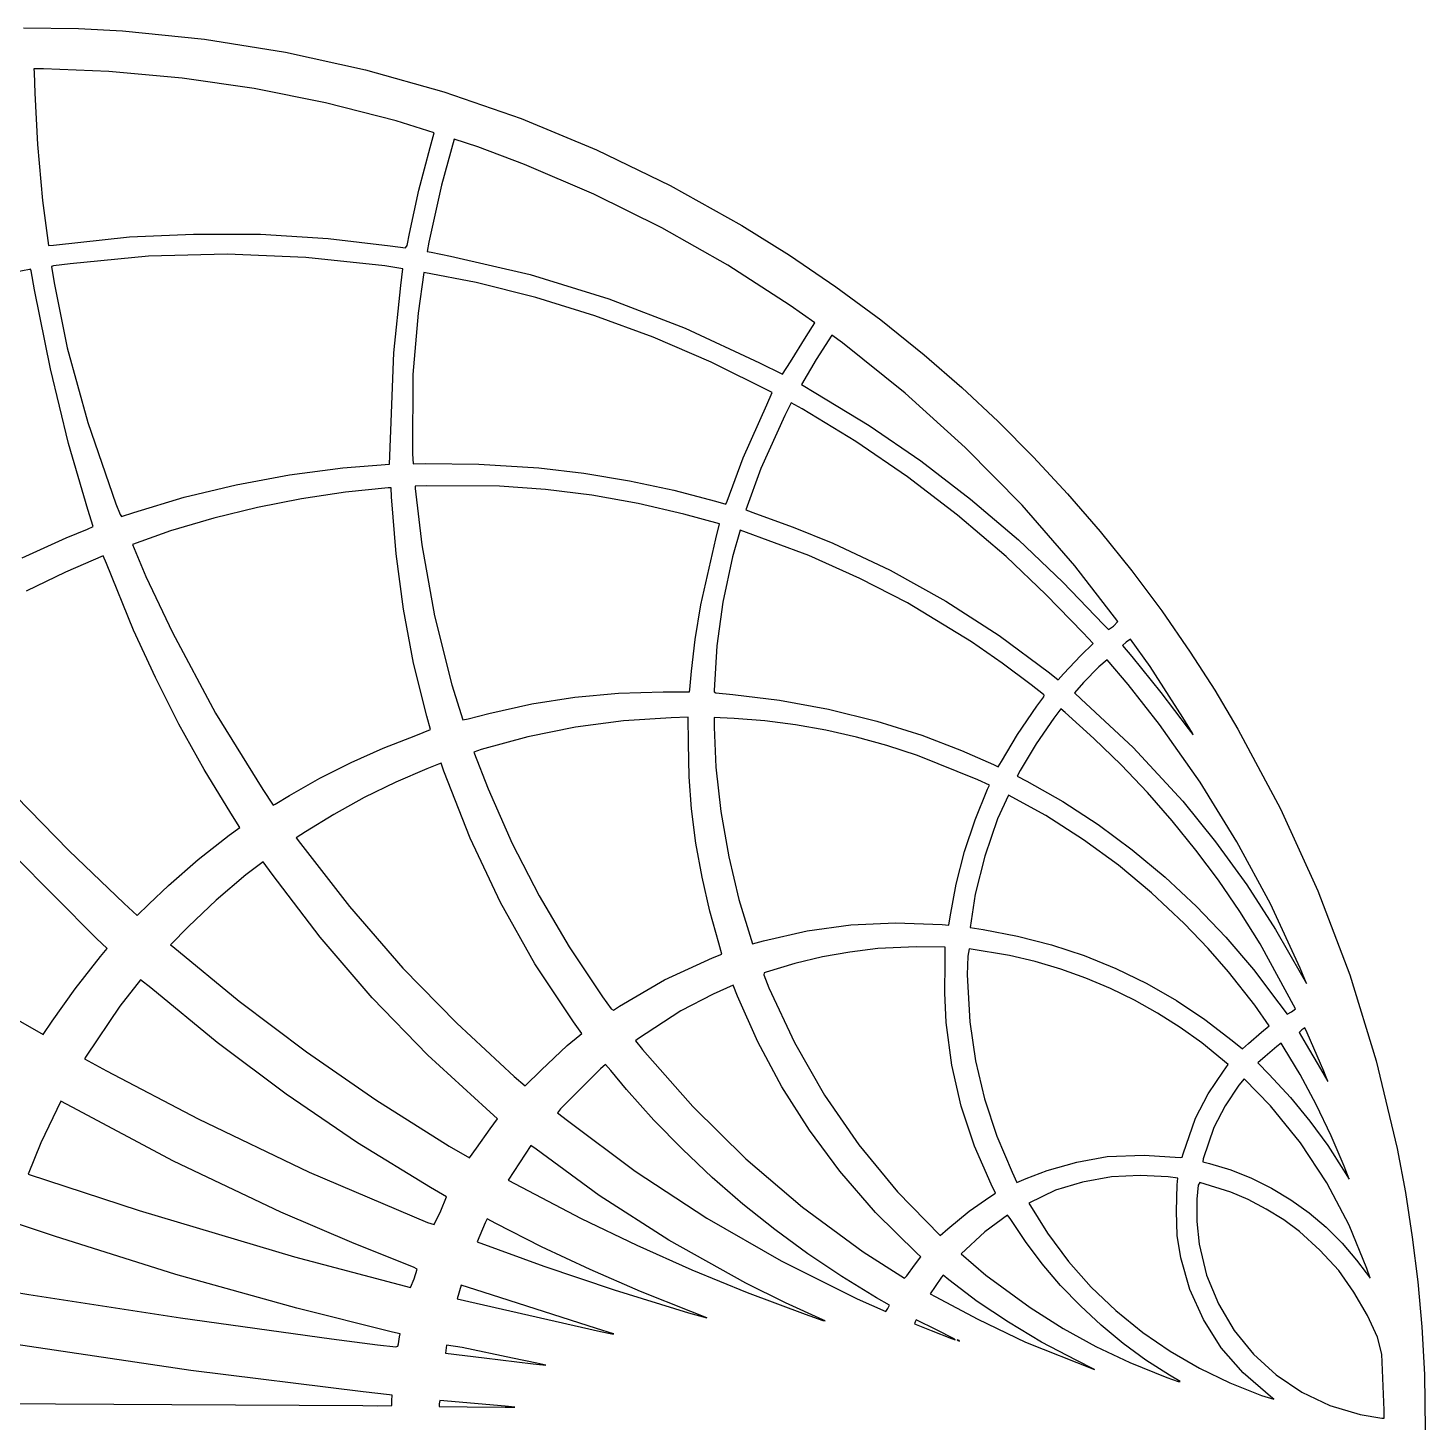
# Model space of a CAD drawing. Extents: x -146 to 143, y -112 to 176.
# Drawn here: x -1.3 to 142.5, y 32.5 to 176.2 of the extents above; entities that cross this region are included whole.
import ezdxf

# ---------------------------------------------------------------- set-up
doc = ezdxf.new("R2010")
doc.units = 0

msp = doc.modelspace()

# ---------------------------------------------------------------- linework, layer by layer
at = {"layer": 'Layer 1'}
for p, q in [((-1.79194, 176.235349), (3.8518, 176.179309)), ((3.8518, 176.179309), (8.40066, 175.931986)), ((8.40066, 175.931986), (16.834237, 175.081745)), ((16.834237, 175.081745), (25.172029, 173.747598)), ((25.172029, 173.747598), (33.395868, 171.935253)), ((0.245984, 172.01656), (-0.739891, 172.016842)), ((-0.739891, 172.016842), (-0.708268, 171.662154)), ((-0.708268, 171.662154), (-0.636584, 169.521204)), ((6.981544, 171.752601), (0.245984, 172.01656)), ((14.514568, 171.076488), (6.981544, 171.752601)), ((33.395868, 171.935253), (41.487585, 169.650416)), ((21.942784, 170.007387), (14.514568, 171.076488)), ((29.28283, 168.542446), (21.942784, 170.007387)), ((-0.636584, 169.521204), (-0.375247, 164.244042)), ((36.551344, 166.678811), (29.28283, 168.542446)), ((41.487585, 169.650416), (49.429012, 166.898794)), ((49.429012, 166.898794), (57.201979, 163.686094)), ((40.471584, 165.452101), (36.551344, 166.678811)), ((40.05639, 163.944161), (40.471584, 165.452101)), ((-0.375247, 164.244042), (0.152661, 158.464004)), ((42.528252, 164.778641), (41.222602, 160.069351)), ((44.97116, 164.002025), (42.528252, 164.778641)), ((49.768272, 162.196581), (44.97116, 164.002025)), ((38.90143, 159.52495), (40.05639, 163.944161)), ((57.201979, 163.686094), (64.788318, 160.018022)), ((56.913356, 159.129586), (49.768272, 162.196581)), ((41.222602, 160.069351), (39.924322, 154.170321)), ((64.788318, 160.018022), (72.16986, 155.900286)), ((0.152661, 158.464004), (0.764233, 153.831474)), ((37.93759, 155.066461), (38.90143, 159.52495)), ((63.930371, 155.648336), (56.913356, 159.129586)), ((70.710061, 151.810784), (63.930371, 155.648336)), ((72.16986, 155.900286), (77.063212, 152.846548)), ((1.269196, 153.882503), (9.109676, 154.73078)), ((9.109676, 154.73078), (15.714106, 155.022528)), ((15.714106, 155.022528), (22.587876, 154.998648)), ((22.587876, 154.998648), (29.554518, 154.563746)), ((29.554518, 154.563746), (35.954076, 153.803078)), ((37.682209, 153.858563), (37.937692, 155.06646)), ((37.937692, 155.06646), (37.93759, 155.066461)), ((39.924322, 154.170321), (39.746641, 153.236931)), ((0.764233, 153.831474), (1.269196, 153.882503)), ((11.070288, 152.727785), (2.986699, 151.965089)), ((19.170537, 152.944844), (11.070288, 152.727785)), ((27.278866, 152.616326), (19.170537, 152.944844)), ((35.386699, 151.742292), (27.278866, 152.616326)), ((35.954076, 153.803078), (37.515866, 153.59983)), ((37.515866, 153.59983), (37.682209, 153.858563)), ((39.746641, 153.236931), (40.165173, 153.146312)), ((40.165173, 153.146312), (42.151803, 152.749832)), ((42.151803, 152.749832), (50.37428, 150.844107)), ((77.063212, 152.846548), (81.83062, 149.602598)), ((-1.178418, 151.378309), (-2.640838, 151.109984)), ((-1.092018, 151.397044), (-1.178418, 151.378309)), ((-1.018755, 151.220019), (-1.092018, 151.397044)), ((-0.669213, 149.279459), (-1.018755, 151.220019)), ((1.299009, 151.736049), (1.067409, 151.693795)), ((1.067409, 151.693795), (1.357672, 150.001255)), ((2.986699, 151.965089), (1.299009, 151.736049)), ((37.246199, 151.447082), (35.386699, 151.742292)), ((37.04664, 149.709862), (37.246199, 151.447082)), ((39.419204, 151.053261), (38.829964, 146.889941)), ((44.802584, 150.026051), (39.419204, 151.053261)), ((77.143172, 147.674881), (70.710061, 151.810784)), ((1.357672, 150.001255), (2.693002, 143.302245)), ((36.313412, 142.789522), (37.04664, 149.709862)), ((50.958599, 148.478255), (44.802584, 150.026051)), ((50.37428, 150.844107), (58.453741, 148.368014)), ((0.972637, 141.140359), (-0.669213, 149.279459)), ((57.036374, 146.60082), (50.958599, 148.478255)), ((58.453741, 148.368014), (66.334733, 145.340679)), ((81.83062, 149.602598), (86.454598, 146.180843)), ((38.829964, 146.889941), (38.297386, 140.580221)), ((79.672092, 145.867831), (77.143172, 147.674881)), ((63.045629, 144.390458), (57.036374, 146.60082)), ((66.334733, 145.340679), (73.961803, 141.781232)), ((78.79669, 144.478371), (79.672092, 145.867831)), ((86.454598, 146.180843), (90.91766, 142.593686)), ((68.996084, 141.843881), (63.045629, 144.390458)), ((77.17259, 141.862821), (78.79669, 144.478371)), ((81.439183, 144.612499), (79.802754, 142.096309)), ((82.533023, 143.813816), (81.439183, 144.612499)), ((2.693002, 143.302245), (4.829773, 135.626603)), ((36.0181, 134.811862), (36.313412, 142.789522)), ((88.990729, 138.639461), (82.533023, 143.813816)), ((90.91766, 142.593686), (94.796684, 139.223751)), ((2.809655, 133.453666), (0.972637, 141.140359)), ((75.292414, 138.719231), (68.996084, 141.843881)), ((73.961803, 141.781232), (76.351283, 140.592452)), ((76.351283, 140.592452), (77.172665, 141.862782)), ((77.172665, 141.862782), (77.17259, 141.862821)), ((79.802754, 142.096309), (78.317533, 139.522309)), ((38.297386, 140.580221), (38.258335, 132.412911)), ((74.74043, 137.435021), (75.292414, 138.719231)), ((78.317533, 139.522309), (79.786223, 138.656486)), ((79.786223, 138.656486), (85.272962, 135.305443)), ((95.168723, 133.053152), (88.990729, 138.639461)), ((94.796684, 139.223751), (98.555907, 135.712811)), ((72.28534, 131.995441), (74.74043, 137.435021)), ((77.24765, 137.661012), (76.5835, 136.339052)), ((78.36772, 137.020583), (77.24765, 137.661012)), ((83.912823, 133.655899), (78.36772, 137.020583)), ((4.829773, 135.626603), (7.715652, 127.251445)), ((76.5835, 136.339052), (74.12735, 130.872832)), ((85.272962, 135.305443), (90.588438, 131.663656)), ((98.555907, 135.712811), (102.190606, 132.06614)), ((35.88602, 131.320332), (36.0181, 134.811862)), ((4.822307, 126.684059), (2.809655, 133.453666)), ((38.258335, 132.412911), (38.322498, 131.376711)), ((89.219604, 130.03231), (83.912823, 133.655899)), ((101.009067, 127.110476), (95.168723, 133.053152)), ((25.56661, 130.233763), (31.0631, 130.942541)), ((31.0631, 130.942541), (35.88602, 131.320332)), ((38.322498, 131.376711), (39.565078, 131.41294)), ((39.565078, 131.41294), (45.074288, 131.339284)), ((45.074288, 131.339284), (51.261678, 130.944042)), ((51.261678, 130.944042), (55.892112, 130.398236)), ((70.6341, 127.531421), (72.28534, 131.995441)), ((90.588438, 131.663656), (95.714232, 127.744458)), ((102.190606, 132.06614), (105.69606, 128.289011)), ((20.092869, 129.221003), (25.56661, 130.233763)), ((55.892112, 130.398236), (60.585222, 129.623826)), ((60.585222, 129.623826), (65.162185, 128.654452)), ((74.12735, 130.872832), (72.5807, 126.630812)), ((94.355442, 126.101082), (89.219604, 130.03231)), ((14.728543, 127.922746), (20.092869, 129.221003)), ((31.362058, 128.439736), (26.819246, 127.773928)), ((35.742048, 128.883893), (31.362058, 128.439736)), ((36.052456, 128.911523), (35.742048, 128.883893)), ((36.100707, 127.969421), (36.052456, 128.911523)), ((38.530714, 129.057481), (38.5305, 128.843)), ((38.5305, 128.843), (39.203295, 123.0288)), ((39.662654, 129.106474), (38.530714, 129.057481)), ((47.192574, 129.079042), (39.662654, 129.106474)), ((51.957436, 128.728782), (47.192574, 129.079042)), ((56.727223, 128.130437), (51.957436, 128.728782)), ((61.480635, 127.287232), (56.727223, 128.130437)), ((65.162185, 128.654452), (69.444178, 127.523752)), ((105.69606, 128.289011), (109.067545, 124.386698)), ((5.376472, 124.927509), (4.822307, 126.684059)), ((7.715652, 127.251445), (8.132976, 126.150045)), ((9.5603, 126.357471), (14.728543, 127.922746)), ((22.296525, 126.887672), (17.798295, 125.781935)), ((26.819246, 127.773928), (22.296525, 126.887672)), ((36.554283, 122.111524), (36.100707, 127.969421)), ((66.196374, 126.202392), (61.480635, 127.287232)), ((69.444178, 127.523752), (70.496418, 127.220459)), ((70.496418, 127.220459), (70.634156, 127.531417)), ((70.634156, 127.531417), (70.6341, 127.531421)), ((72.5807, 126.630812), (73.570094, 126.251297)), ((95.714232, 127.744458), (100.631923, 123.561186)), ((106.453823, 120.867016), (101.009067, 127.110476)), ((8.132976, 126.150045), (8.270384, 125.9447)), ((8.270384, 125.9447), (9.560314, 126.357515)), ((9.560314, 126.357515), (9.5603, 126.357471)), ((17.798295, 125.781935), (13.328958, 124.457686)), ((69.860674, 125.180032), (66.196374, 126.202392)), ((69.474735, 123.665492), (69.860674, 125.180032)), ((73.570094, 126.251297), (77.436858, 124.863608)), ((99.38772, 121.813483), (94.355442, 126.101082)), ((-1.960162, 121.707871), (2.5763, 123.7391)), ((2.5763, 123.7391), (4.79777, 124.644344)), ((4.79777, 124.644344), (5.376472, 124.927509)), ((13.328958, 124.457686), (9.428858, 123.055476)), ((71.977479, 124.525827), (71.196334, 121.800327)), ((79.049919, 121.943877), (71.977479, 124.525827)), ((77.436858, 124.863608), (81.541244, 123.195977)), ((109.067545, 124.386698), (112.300338, 120.364474)), ((9.428858, 123.055476), (10.799936, 119.758278)), ((39.203295, 123.0288), (40.511902, 115.726774)), ((67.952003, 116.842594), (69.474735, 123.665492)), ((81.541244, 123.195977), (87.434518, 120.408782)), ((100.631923, 123.561186), (105.218009, 119.203724)), ((6.395417, 121.911866), (2.501677, 120.231746)), ((6.751525, 121.10915), (6.395417, 121.911866)), ((9.519065, 114.2585), (6.751525, 121.10915)), ((37.308278, 116.409888), (36.554283, 122.111524)), ((71.196334, 121.800327), (70.189342, 117.136537)), ((84.320989, 119.568877), (79.049919, 121.943877)), ((103.447494, 117.930394), (99.38772, 121.813483)), ((110.886813, 115.123766), (106.453823, 120.867016)), ((2.501677, 120.231746), (-1.520079, 118.265846)), ((10.799936, 119.758278), (13.520288, 113.997186)), ((89.232419, 117.053777), (84.320989, 119.568877)), ((87.434518, 120.408782), (93.173827, 117.221493)), ((112.300338, 120.364474), (115.389717, 116.227612)), ((105.218009, 119.203724), (109.399913, 114.844806)), ((67.365898, 113.279817), (67.952003, 116.842594)), ((70.189342, 117.136537), (69.596524, 112.644437)), ((95.815785, 113.04171), (89.232419, 117.053777)), ((93.173827, 117.221493), (98.670919, 113.686896)), ((107.31934, 113.979333), (103.447494, 117.930394)), ((38.365553, 110.846744), (37.308278, 116.409888)), ((40.511902, 115.726774), (42.304835, 108.621)), ((110.4212, 114.672691), (110.886813, 115.123766)), ((115.389717, 116.227612), (118.33096, 111.981386)), ((11.768551, 109.375652), (9.519065, 114.2585)), ((13.520288, 113.997186), (17.947619, 105.711591)), ((98.670919, 113.686896), (103.837544, 109.857777)), ((108.32533, 112.878763), (107.31934, 113.979333)), ((109.399913, 114.844806), (109.917124, 114.303439)), ((109.917124, 114.303439), (110.421156, 114.672752)), ((110.421156, 114.672752), (110.4212, 114.672691)), ((66.974335, 110.039592), (67.365898, 113.279817)), ((69.596524, 112.644437), (69.29521, 108.051037)), ((98.973044, 110.863769), (95.815785, 113.04171)), ((107.0798, 111.627193), (108.32533, 112.878763)), ((111.732653, 112.998213), (111.34611, 112.674502)), ((111.34611, 112.674502), (112.320846, 111.525062)), ((112.172854, 113.323533), (111.732653, 112.998213)), ((114.18985, 110.516384), (112.172854, 113.323533)), ((39.728967, 105.404321), (38.365553, 110.846744)), ((101.951619, 108.630217), (98.973044, 110.863769)), ((105.280454, 109.762713), (107.079764, 111.627163)), ((107.079764, 111.627163), (107.0798, 111.627193)), ((109.77493, 111.19209), (108.914247, 110.470787)), ((111.944348, 108.639019), (109.77493, 111.19209)), ((112.320846, 111.525062), (115.309928, 107.843767)), ((118.33096, 111.981386), (120.854186, 108.059688)), ((14.204502, 104.576614), (11.768551, 109.375652)), ((66.787733, 108.135482), (66.974335, 110.039592)), ((103.837544, 109.857777), (104.72667, 109.149843)), ((104.72667, 109.149843), (105.280454, 109.762713)), ((108.914247, 110.470787), (107.34021, 108.85059)), ((117.581454, 105.260643), (114.18985, 110.516384)), ((42.304835, 108.621), (43.423565, 105.03341)), ((59.464333, 107.754625), (64.0496, 107.902353)), ((64.0496, 107.902353), (66.75646, 107.911468)), ((66.75646, 107.911468), (66.787733, 108.135482)), ((69.29521, 108.051037), (69.309497, 107.883069)), ((103.215359, 107.639993), (101.951619, 108.630217)), ((107.34021, 108.85059), (106.424402, 107.81115)), ((115.1564, 104.55123), (111.944348, 108.639019)), ((120.854186, 108.059688), (123.24571, 104.064494)), ((46.1098, 105.677133), (50.5443, 106.648203)), ((50.5443, 106.648203), (54.979189, 107.338638)), ((54.979189, 107.338638), (59.464333, 107.754625)), ((69.309497, 107.883069), (69.495097, 107.786214)), ((69.495097, 107.786214), (71.23666, 107.612309)), ((71.23666, 107.612309), (76.043925, 107.033204)), ((76.043925, 107.033204), (81.085088, 106.105069)), ((102.54883, 106.407923), (103.244535, 107.389875)), ((103.290455, 107.550771), (103.215359, 107.639993)), ((103.244535, 107.389875), (103.290455, 107.550771)), ((106.424402, 107.81115), (107.09602, 107.161481)), ((107.09602, 107.161481), (112.442143, 102.155371)), ((115.309928, 107.843767), (118.124336, 104.121912)), ((17.947619, 105.711591), (22.831258, 97.846686)), ((40.09859, 104.016571), (39.728967, 105.404321)), ((43.423565, 105.03341), (43.96382, 105.119776)), ((43.96382, 105.119776), (46.10964, 105.677294)), ((46.10964, 105.677294), (46.1098, 105.677133)), ((64.889518, 105.234811), (59.982176, 104.924164)), ((66.644288, 105.283026), (64.889518, 105.234811)), ((66.650553, 102.602316), (66.644288, 105.283026)), ((69.911125, 105.231644), (69.295088, 105.273901)), ((69.295088, 105.273901), (69.295935, 104.27781)), ((71.385885, 105.146153), (69.911125, 105.231644)), ((74.524859, 104.908429), (71.385885, 105.146153)), ((81.085088, 106.105069), (86.062436, 104.891549)), ((100.55447, 103.51002), (102.54883, 106.407923)), ((104.297841, 105.202964), (102.462696, 102.553953)), ((105.008366, 106.153612), (104.297841, 105.202964)), ((105.46, 105.763), (105.008366, 106.153612)), ((108.410876, 103.111041), (105.46, 105.763)), ((118.5683, 103.636543), (117.581454, 105.260643)), ((16.802585, 99.907144), (14.204502, 104.576614)), ((38.5865, 103.39505), (40.09859, 104.016571)), ((55.033903, 104.267565), (50.117812, 103.277219)), ((59.982176, 104.924164), (55.033903, 104.267565)), ((69.295935, 104.27781), (69.482502, 100.156342)), ((77.669309, 104.511564), (74.524859, 104.908429)), ((80.815646, 103.956464), (77.669309, 104.511564)), ((83.960275, 103.24403), (80.815646, 103.956464)), ((86.062436, 104.891549), (90.67826, 103.456289)), ((119.335817, 98.617218), (115.1564, 104.55123)), ((118.124336, 104.121912), (118.586543, 103.514441)), ((118.568308, 103.636549), (118.5683, 103.636543)), ((118.638401, 103.483292), (118.568308, 103.636549)), ((123.24571, 104.064494), (127.628444, 95.86878)), ((35.243497, 102.095111), (38.5865, 103.39505)), ((50.117812, 103.277219), (45.307018, 101.965331)), ((66.724274, 99.159319), (66.650553, 102.602316)), ((87.099606, 102.375169), (83.960275, 103.24403)), ((90.230046, 101.350782), (87.099606, 102.375169)), ((90.67826, 103.456289), (94.781182, 101.877747)), ((98.8989, 100.724363), (100.55447, 103.51002)), ((102.462696, 102.553953), (100.818531, 99.797894)), ((111.229946, 100.373005), (108.410876, 103.111041)), ((112.442143, 102.155371), (117.57072, 96.636081)), ((118.586543, 103.514441), (118.638401, 103.483292)), ((31.94629, 100.628674), (35.243497, 102.095111)), ((45.307018, 101.965331), (44.578973, 101.688316)), ((44.578973, 101.688316), (46.032473, 97.905496)), ((96.449885, 98.839053), (90.230046, 101.350782)), ((94.781182, 101.877747), (98.08573, 100.418869)), ((98.569332, 100.186604), (98.898922, 100.724379)), ((98.898922, 100.724379), (98.8989, 100.724363)), ((19.538465, 95.413), (16.802585, 99.907144)), ((28.719088, 99.007194), (31.94629, 100.628674)), ((39.720829, 99.973539), (36.514527, 98.589723)), ((40.932529, 100.447261), (39.720829, 99.973539)), ((41.206377, 100.545327), (40.932529, 100.447261)), ((41.4855, 99.7481), (41.206377, 100.545327)), ((44.177627, 92.829168), (41.4855, 99.7481)), ((69.482502, 100.156342), (70.002392, 95.582672)), ((98.08573, 100.418869), (98.569332, 100.186604)), ((100.818531, 99.797894), (100.505239, 99.226375)), ((113.919747, 97.545875), (111.229946, 100.373005)), ((22.831258, 97.846686), (23.912488, 96.219746)), ((25.5861, 97.24213), (28.719088, 99.007194)), ((36.514527, 98.589723), (33.285893, 97.007183)), ((46.032473, 97.905496), (48.517159, 92.30472)), ((66.986149, 95.852026), (66.724274, 99.159319)), ((96.174082, 94.719501), (97.46828, 97.8733)), ((97.656415, 98.289249), (96.449885, 98.839053)), ((97.46828, 97.8733), (97.656415, 98.289249)), ((100.505239, 99.226375), (101.495903, 98.704938)), ((101.495903, 98.704938), (105.211301, 96.595775)), ((123.142779, 92.460265), (119.335817, 98.617218)), ((-2.604854, 97.173502), (2.85587, 91.558843)), ((24.109061, 96.349643), (25.586061, 97.24213)), ((25.586061, 97.24213), (25.5861, 97.24213)), ((33.285893, 97.007183), (30.152852, 95.287137)), ((99.614864, 97.270728), (98.495944, 94.842198)), ((103.457534, 95.154728), (99.614864, 97.270728)), ((105.211301, 96.595775), (108.840662, 94.230559)), ((116.482817, 94.626637), (113.919747, 97.545875)), ((117.57072, 96.636081), (120.943143, 92.471408)), ((20.4601, 93.94486), (19.538465, 95.413)), ((23.912488, 96.219746), (24.109061, 96.349643)), ((30.152852, 95.287137), (27.233329, 93.490799)), ((67.43209, 92.338837), (66.986149, 95.852026)), ((70.002392, 95.582672), (70.804143, 90.916621)), ((107.341783, 92.67542), (103.457534, 95.154728)), ((127.628444, 95.86878), (131.468756, 87.424563)), ((19.38126, 93.13069), (20.4601, 93.94486)), ((95.089261, 91.45264), (96.174082, 94.719501)), ((98.495944, 94.842198), (97.165555, 90.991355)), ((108.840662, 94.230559), (112.359638, 91.630722)), ((118.921693, 91.612274), (116.482817, 94.626637)), ((16.187975, 90.639267), (19.38126, 93.13069)), ((27.233329, 93.490799), (26.278036, 92.865965)), ((26.278036, 92.865965), (26.703985, 92.28686)), ((26.703985, 92.28686), (31.749843, 85.802954)), ((47.30289, 86.209297), (44.177627, 92.829168)), ((48.517159, 92.30472), (51.291421, 86.90642)), ((68.060435, 88.806095), (67.43209, 92.338837)), ((110.929675, 90.060987), (107.341783, 92.67542)), ((120.943143, 92.471408), (124.149243, 88.037002)), ((126.578076, 86.078994), (123.142779, 92.460265)), ((5.696346, 82.515564), (-2.878114, 91.149594)), ((2.85587, 91.558843), (8.549675, 86.127277)), ((13.1077, 87.9765), (16.187975, 90.639267)), ((70.804143, 90.916621), (71.836295, 86.51801)), ((94.225249, 88.111484), (95.089261, 91.45264)), ((97.165555, 90.991355), (96.183024, 87.078098)), ((112.359638, 91.630722), (115.743878, 88.817695)), ((121.238913, 88.499773), (118.921693, 91.612274)), ((22.878513, 90.393382), (21.10014, 89.051056)), ((23.782893, 89.135442), (22.878513, 90.393382)), ((114.339722, 87.219024), (110.929675, 90.060987)), ((11.091215, 86.059847), (13.107695, 87.976437)), ((13.107695, 87.976437), (13.1077, 87.9765)), ((21.10014, 89.051056), (18.033263, 86.453282)), ((28.731263, 82.64709), (23.782893, 89.135442)), ((68.854053, 85.338143), (68.060435, 88.806095)), ((93.59348, 84.7348), (94.225249, 88.111484)), ((115.743878, 88.817695), (118.969034, 85.812912)), ((123.437015, 85.286117), (121.238913, 88.499773)), ((124.149243, 88.037002), (127.117881, 83.436961)), ((18.033263, 86.453282), (15.197523, 83.728972)), ((51.291421, 86.90642), (54.383509, 81.659333)), ((71.836295, 86.51801), (73.270815, 81.96306)), ((96.183024, 87.078098), (95.662528, 83.647968)), ((117.690434, 84.057128), (114.339722, 87.219024)), ((131.468756, 87.424563), (134.756235, 78.762161)), ((8.549675, 86.127277), (9.893405, 84.892217)), ((9.893405, 84.892217), (11.091215, 86.059847)), ((31.749843, 85.802954), (37.260385, 79.46166)), ((50.853763, 79.903147), (47.30289, 86.209297)), ((69.795809, 82.019326), (68.854053, 85.338143)), ((118.969034, 85.812912), (122.010756, 82.637803)), ((125.518535, 81.968292), (123.437015, 85.286117)), ((129.6425, 79.47203), (126.578076, 86.078994)), ((15.197523, 83.728972), (13.332513, 81.869162)), ((78.890596, 83.284448), (83.384855, 83.902471)), ((83.384855, 83.902471), (87.982486, 84.116651)), ((87.982486, 84.116651), (92.786, 83.93637)), ((92.786, 83.93637), (93.464843, 83.884929)), ((93.464843, 83.884929), (93.59348, 84.7348)), ((95.662528, 83.647968), (96.998468, 83.419609)), ((120.189336, 81.49146), (117.690434, 84.057128)), ((6.800276, 81.477774), (5.696346, 82.515564)), ((34.105981, 76.411969), (28.731263, 82.64709)), ((70.110413, 80.893036), (69.795809, 82.019326)), ((73.270815, 81.96306), (74.397355, 82.253143)), ((74.3972, 82.2532), (78.890596, 83.284448)), ((74.397355, 82.253143), (74.3972, 82.2532)), ((96.998468, 83.419609), (100.557063, 82.756467)), ((100.557063, 82.756467), (104.029342, 81.868805)), ((122.010756, 82.637803), (124.844696, 79.313801)), ((127.117881, 83.436961), (129.77792, 78.775381)), ((3.508985, 77.344781), (6.11593, 80.65639)), ((6.11593, 80.65639), (6.800276, 81.477774)), ((13.332513, 81.869162), (13.5617, 81.673479)), ((13.5617, 81.673479), (20.409498, 76.052136)), ((54.383509, 81.659333), (57.821673, 76.512196)), ((69.14575, 80.50762), (70.110413, 80.893036)), ((80.462795, 80.608832), (77.63021, 79.924192)), ((83.268709, 81.119625), (80.462795, 80.608832)), ((86.170755, 81.48261), (83.268709, 81.119625)), ((90.101394, 81.638157), (86.170755, 81.48261)), ((93.101905, 81.604944), (90.101394, 81.638157)), ((93.110315, 80.013954), (93.101905, 81.604944)), ((95.41411, 80.678697), (95.373736, 78.782924)), ((95.5688, 81.4402), (95.41411, 80.678697)), ((99.7333, 80.7627), (95.5688, 81.4402)), ((102.378226, 80.135702), (99.7333, 80.7627)), ((104.029342, 81.868805), (107.40812, 80.759821)), ((107.40812, 80.759821), (110.686214, 79.432709)), ((122.271434, 79.090658), (120.189336, 81.49146)), ((129.181415, 75.266542), (125.518535, 81.968292)), ((37.260385, 79.46166), (42.807196, 73.810329)), ((54.822719, 73.925379), (50.853763, 79.903147)), ((64.197232, 78.239829), (69.14575, 80.50762)), ((77.63021, 79.924192), (74.648155, 79.03967)), ((93.061929, 76.908768), (93.110315, 80.013954)), ((104.995951, 79.35677), (102.378226, 80.135702)), ((107.575557, 78.430867), (104.995951, 79.35677)), ((110.686214, 79.432709), (113.85644, 77.890666)), ((124.844696, 79.313801), (127.446503, 75.862338)), ((129.642546, 79.472007), (129.6425, 79.47203)), ((130.286086, 77.890407), (129.642546, 79.472007)), ((10.23582, 78.258684), (8.12781, 75.541454)), ((11.3189, 77.4373), (10.23582, 78.258684)), ((59.5505, 75.5442), (64.197232, 78.239829)), ((71.262967, 77.701331), (69.200658, 76.790064)), ((71.720113, 76.586791), (71.262967, 77.701331)), ((74.455003, 78.96182), (74.418489, 78.781838)), ((74.418489, 78.781838), (74.939036, 77.43212)), ((74.648155, 79.03967), (74.455003, 78.96182)), ((95.373736, 78.782924), (95.619995, 73.92759)), ((110.10613, 77.362958), (107.575557, 78.430867)), ((113.85644, 77.890666), (116.911613, 76.136888)), ((124.97258, 75.660008), (122.271434, 79.090658)), ((129.77792, 78.775381), (130.286086, 77.890407)), ((134.756235, 78.762161), (137.480474, 69.911894)), ((1.14576, 73.9859), (3.508985, 77.344781)), ((18.14293, 71.796518), (11.3189, 77.4373)), ((39.835504, 70.508285), (34.105981, 76.411969)), ((57.821673, 76.512196), (58.71091, 75.286189)), ((69.200658, 76.790064), (65.885737, 75.051381)), ((73.809051, 71.869275), (71.720113, 76.586791)), ((74.939036, 77.43212), (77.567787, 71.799822)), ((93.188973, 73.861324), (93.061929, 76.908768)), ((112.57675, 76.158009), (110.10613, 77.362958)), ((8.12781, 75.541454), (4.64405, 70.381914)), ((20.409498, 76.052136), (27.327637, 70.83606)), ((58.71091, 75.286189), (58.944483, 75.145746)), ((58.944483, 75.145746), (59.550543, 75.544237)), ((59.550543, 75.544237), (59.5505, 75.5442)), ((65.885737, 75.051381), (61.426477, 72.162721)), ((114.976503, 74.820984), (112.57675, 76.158009)), ((117.294471, 73.356848), (114.976503, 74.820984)), ((116.911613, 76.136888), (119.844551, 74.17457)), ((126.456274, 73.533808), (124.97258, 75.660008)), ((127.446503, 75.862338), (128.297388, 74.723598)), ((128.297388, 74.723598), (128.764082, 74.959589)), ((128.764, 74.9598), (129.181415, 75.266542)), ((128.764082, 74.959589), (128.764, 74.9598)), ((-3.327489, 74.649626), (0.231196, 72.614734)), ((0.231196, 72.614734), (1.145779, 73.985874)), ((1.145779, 73.985874), (1.14576, 73.9859)), ((42.807196, 73.810329), (48.723285, 68.31316)), ((55.689115, 72.720009), (54.822719, 73.925379)), ((93.776931, 69.486853), (93.188973, 73.861324)), ((95.619995, 73.92759), (96.209942, 69.932933)), ((119.844551, 74.17457), (122.648068, 72.006909)), ((125.68239, 72.85772), (126.456274, 73.533808)), ((54.18258, 71.485072), (55.46253, 72.552492)), ((55.46253, 72.552492), (55.689115, 72.720009)), ((61.426477, 72.162721), (61.211661, 71.985989)), ((61.211661, 71.985989), (61.942873, 71.09419)), ((119.519737, 71.770566), (117.294471, 73.356848)), ((122.648068, 72.006909), (123.722508, 71.137878)), ((124.33, 71.6885), (125.68239, 72.85772)), ((129.828248, 73.113895), (129.539741, 72.843137)), ((129.539741, 72.843137), (130.280907, 71.593157)), ((130.138545, 73.301365), (129.828248, 73.113895)), ((130.37779, 72.797312), (130.138545, 73.301365)), ((132.09798, 68.839702), (130.37779, 72.797312)), ((25.245769, 66.469647), (18.14293, 71.796518)), ((27.327637, 70.83606), (34.482383, 65.905373)), ((45.848293, 65.014242), (39.835504, 70.508285)), ((51.486125, 68.962129), (54.182265, 71.485069)), ((54.182265, 71.485069), (54.18258, 71.485072)), ((61.942873, 71.09419), (67.105823, 65.216823)), ((76.289766, 67.240991), (73.809051, 71.869275)), ((77.567787, 71.799822), (80.667416, 66.395908)), ((122.234637, 69.548416), (119.519737, 71.770566)), ((123.722508, 71.137878), (124.330033, 71.688459)), ((124.330033, 71.688459), (124.33, 71.6885)), ((127.244545, 71.394654), (126.048295, 70.377314)), ((127.678975, 71.735961), (127.244545, 71.394654)), ((128.009, 71.2258), (127.678975, 71.735961)), ((129.644984, 68.510781), (128.009, 71.2258)), ((130.280907, 71.593157), (131.745437, 69.101057)), ((4.64405, 70.381914), (4.482393, 70.113329)), ((4.482393, 70.113329), (6.740223, 68.877299)), ((57.611355, 69.09786), (53.481145, 64.96345)), ((58.136378, 69.554139), (57.611355, 69.09786)), ((58.656753, 68.907755), (58.136378, 69.554139)), ((94.752036, 65.235977), (93.776931, 69.486853)), ((96.209942, 69.932933), (97.139711, 66.003381)), ((121.738471, 68.839039), (122.234637, 69.548416)), ((126.048295, 70.377314), (125.286468, 69.701278)), ((125.286468, 69.701278), (126.471728, 68.495748)), ((131.745437, 69.101057), (132.511975, 67.775647)), ((137.480474, 69.911894), (139.631063, 60.90408)), ((6.740223, 68.877299), (16.166493, 63.931369)), ((48.723285, 68.31316), (49.843355, 67.339089)), ((49.843355, 67.339089), (51.486125, 68.962129)), ((60.297203, 66.956205), (58.656753, 68.907755)), ((120.164317, 66.506309), (121.738471, 68.839039)), ((123.88273, 68.074248), (123.341476, 67.420875)), ((126.59951, 65.274078), (123.88273, 68.074248)), ((126.471728, 68.495748), (128.652967, 66.145974)), ((131.292125, 65.436325), (129.644984, 68.510781)), ((132.097989, 68.839717), (132.09798, 68.839702)), ((132.511975, 67.775647), (132.097989, 68.839717)), ((32.580084, 61.490472), (25.245769, 66.469647)), ((63.101506, 63.82485), (60.297203, 66.956205)), ((79.118228, 62.777332), (76.289766, 67.240991)), ((80.667416, 66.395908), (84.21283, 61.260175)), ((118.877641, 64.012419), (120.164317, 66.506309)), ((123.341476, 67.420875), (121.918087, 65.292342)), ((2.04821, 65.7595), (-0.03409, 61.47589)), ((3.19216, 65.1336), (2.04821, 65.7595)), ((13.652545, 59.577285), (3.19216, 65.1336)), ((34.482383, 65.905373), (42.04, 61.1402)), ((46.987493, 63.958052), (45.848293, 65.014242)), ((53.481145, 64.96345), (53.163335, 64.578087)), ((67.105823, 65.216823), (72.571623, 59.82045)), ((96.105609, 61.139799), (94.752036, 65.235977)), ((97.139711, 66.003381), (98.40015, 62.171384)), ((121.918087, 65.292342), (120.775686, 63.063505)), ((129.679029, 61.47986), (126.59951, 65.274078)), ((128.652967, 66.145974), (130.661729, 63.711463)), ((132.842703, 62.214831), (131.292125, 65.436325)), ((16.166493, 63.931369), (27.595162, 58.460461)), ((46.23308, 62.904722), (46.987493, 63.958052)), ((53.163335, 64.578087), (54.191445, 63.762647)), ((54.191445, 63.762647), (61.182683, 58.561976)), ((66.036643, 60.812341), (63.101506, 63.82485)), ((117.601511, 60.358699), (118.877641, 64.012419)), ((130.661729, 63.711463), (132.485296, 61.208597)), ((44.83958, 60.924542), (46.23308, 62.904722)), ((82.250413, 58.553691), (79.118228, 62.777332)), ((98.40015, 62.171384), (99.982105, 58.46939)), ((120.775686, 63.063505), (119.657606, 59.818475)), ((134.189, 59.0587), (132.842703, 62.214831)), ((-0.03409, 61.47589), (-1.32999, 58.25616)), ((40.098548, 56.892777), (32.580084, 61.490472)), ((42.04, 61.1402), (44.1005, 59.93977)), ((44.1005, 59.93977), (44.839515, 60.924527)), ((44.839515, 60.924527), (44.83958, 60.924542)), ((50.446708, 61.193156), (48.111698, 57.649366)), ((50.97689, 60.814834), (50.446708, 61.193156)), ((57.468419, 56.072574), (50.97689, 60.814834)), ((69.096203, 57.924016), (66.036643, 60.812341)), ((84.21283, 61.260175), (88.178936, 56.43242)), ((97.828973, 57.229424), (96.105609, 61.139799)), ((132.398294, 57.359322), (129.679029, 61.47986)), ((132.485296, 61.208597), (134.110948, 58.653758)), ((139.631063, 60.90408), (140.487987, 56.350567)), ((24.682537, 54.330479), (13.652545, 59.577285)), ((72.571623, 59.82045), (78.397348, 54.852672)), ((103.6016, 58.62982), (106.650208, 59.48875)), ((106.650208, 59.48875), (109.76705, 60.05982)), ((109.76705, 60.05982), (113.576639, 60.204795)), ((113.576639, 60.204795), (117.27699, 59.963375)), ((117.27699, 59.963375), (117.489053, 59.985091)), ((117.489053, 59.985091), (117.601511, 60.358699)), ((119.657606, 59.818475), (119.610698, 59.52439)), ((119.610698, 59.52439), (120.307846, 59.346434)), ((120.307846, 59.346434), (122.497168, 58.685355)), ((134.189369, 59.058614), (134.189, 59.0587)), ((134.689263, 57.727394), (134.189369, 59.058614)), ((-1.32999, 58.25616), (10.11811, 54.49561)), ((27.595162, 58.460461), (39.799893, 53.265869)), ((48.111698, 57.649366), (55.630328, 53.696086)), ((61.182683, 58.561976), (68.566204, 53.725031)), ((72.273777, 55.16521), (69.096203, 57.924016)), ((85.938038, 54.297365), (82.250413, 58.553691)), ((99.982105, 58.46939), (100.490728, 57.4092)), ((100.490728, 57.4092), (101.446185, 57.819347)), ((101.446185, 57.819347), (103.601455, 58.629829)), ((103.601455, 58.629829), (103.6016, 58.62982)), ((110.214019, 57.968334), (107.252001, 57.442771)), ((113.16584, 58.099649), (110.214019, 57.968334)), ((116.065139, 57.973112), (113.16584, 58.099649)), ((117.054056, 57.824315), (116.065139, 57.973112)), ((116.993146, 57.166588), (117.054056, 57.824315)), ((122.497168, 58.685355), (124.633727, 57.837517)), ((124.633727, 57.837517), (126.701683, 56.81331)), ((134.110948, 58.653758), (134.689263, 57.727394)), ((41.760028, 55.91082), (40.098548, 56.892777)), ((88.178936, 56.43242), (92.575336, 51.94531)), ((97.69246, 55.90286), (98.265373, 56.296034)), ((98.265373, 56.296034), (97.828973, 57.229424)), ((104.464329, 56.598724), (101.701489, 55.268114)), ((107.252001, 57.442771), (104.464329, 56.598724)), ((116.902412, 54.446838), (116.993146, 57.166588)), ((119.14401, 57.10823), (119.01731, 55.695332)), ((119.314724, 57.395502), (119.14401, 57.10823)), ((122.505294, 56.41595), (119.314724, 57.395502)), ((124.309182, 55.636043), (122.505294, 56.41595)), ((126.701683, 56.81331), (128.685193, 55.623124)), ((134.699537, 53.009912), (132.398294, 57.359322)), ((140.487987, 56.350567), (141.197595, 51.769038)), ((41.1712, 54.4804), (41.760028, 55.91082)), ((64.62819, 51.446324), (57.468419, 56.072574)), ((75.562953, 52.54126), (72.273777, 55.16521)), ((78.397348, 54.852672), (84.640073, 50.26109)), ((95.558023, 54.452499), (97.69246, 55.90286)), ((101.701489, 55.268114), (103.620739, 52.178014)), ((119.01731, 55.695332), (119.007515, 53.396286)), ((126.163468, 54.657296), (124.309182, 55.636043)), ((128.685193, 55.623124), (130.568416, 54.277348)), ((1.381486, 51.879185), (-3.044834, 53.329195)), ((10.11811, 54.49561), (26.09771, 49.75102)), ((32.25841, 51.102163), (24.682537, 54.330479)), ((39.799893, 53.265869), (40.480483, 53.055729)), ((40.480483, 53.055729), (41.17123, 54.480439)), ((41.17123, 54.480439), (41.1712, 54.4804)), ((45.730834, 53.227942), (44.901051, 51.299612)), ((45.929005, 53.651876), (45.730834, 53.227942)), ((46.84074, 53.168887), (45.929005, 53.651876)), ((55.630328, 53.696086), (61.356296, 50.92968)), ((68.566204, 53.725031), (76.225145, 49.323594)), ((90.186963, 50.131511), (85.938038, 54.297365)), ((93.3627, 52.6373), (95.558023, 54.452499)), ((99.507493, 54.03606), (97.170623, 52.32928)), ((99.79175, 53.681372), (99.507493, 54.03606)), ((101.359118, 51.313054), (99.79175, 53.681372)), ((116.981266, 51.925794), (116.902412, 54.446838)), ((119.007515, 53.396286), (119.254822, 51.034322)), ((127.960181, 53.541647), (126.163468, 54.657296)), ((129.591354, 52.35103), (127.960181, 53.541647)), ((130.568416, 54.277348), (132.335511, 52.786373)), ((13.888361, 47.924645), (1.381486, 51.879185)), ((51.547587, 50.779044), (46.84074, 53.168887)), ((78.957323, 50.057501), (75.562953, 52.54126)), ((92.575336, 51.94531), (93.362702, 52.637324)), ((93.362702, 52.637324), (93.3627, 52.6373)), ((97.170623, 52.32928), (94.757063, 50.04546)), ((103.620739, 52.178014), (105.802716, 49.267291)), ((117.352099, 49.649438), (116.981266, 51.925794)), ((131.67962, 50.420248), (129.591354, 52.35103)), ((132.335511, 52.786373), (133.970634, 51.160589)), ((136.52499, 48.529078), (134.699537, 53.009912)), ((38.363637, 48.688299), (32.25841, 51.102163)), ((44.901051, 51.299612), (51.784721, 48.773422)), ((56.559008, 48.427407), (51.547587, 50.779044)), ((61.356296, 50.92968), (67.002544, 48.408012)), ((72.574759, 47.03908), (64.62819, 51.446324)), ((103.096406, 49.014435), (101.359118, 51.313054)), ((119.254822, 51.034322), (120.021157, 47.864403)), ((133.614034, 48.32379), (131.67962, 50.420248)), ((133.970634, 51.160589), (135.457946, 49.410384)), ((141.197595, 51.769038), (141.758586, 47.163281)), ((26.09771, 49.75102), (38.05131, 46.57478)), ((76.225145, 49.323594), (84.042645, 45.429447)), ((82.450477, 47.719271), (78.957323, 50.057501)), ((84.640073, 50.26109), (88.908903, 47.54041)), ((89.944433, 48.883015), (90.576418, 49.744198)), ((90.576418, 49.744198), (90.186963, 50.131511)), ((94.757063, 50.04546), (97.295883, 47.86546)), ((104.987428, 46.801421), (103.096406, 49.014435)), ((105.802716, 49.267291), (108.133876, 46.630263)), ((118.279826, 46.392929), (117.352099, 49.649438)), ((135.457946, 49.410384), (136.438806, 48.093274)), ((26.323086, 44.448275), (13.888361, 47.924645)), ((38.05131, 46.57478), (38.413339, 47.478079)), ((38.725666, 48.468183), (38.363637, 48.688299)), ((38.413339, 47.478079), (38.41339, 47.478044)), ((38.41339, 47.478044), (38.725666, 48.468183)), ((51.784721, 48.773422), (59.028402, 46.334761)), ((61.727519, 46.180589), (56.559008, 48.427407)), ((67.002544, 48.408012), (72.721709, 46.065769)), ((86.036003, 45.531905), (82.450477, 47.719271)), ((88.908903, 47.54041), (89.154303, 47.795516)), ((89.15429, 47.795575), (89.944433, 48.883015)), ((89.154303, 47.795516), (89.15429, 47.795575)), ((92.721426, 47.643954), (92.057434, 46.696241)), ((92.874754, 47.838876), (92.721426, 47.643954)), ((93.4612, 47.36555), (92.874754, 47.838876)), ((97.295883, 47.86546), (101.850823, 44.53611)), ((120.021157, 47.864403), (121.232766, 44.89734)), ((135.190609, 46.100479), (133.614034, 48.32379)), ((136.438806, 48.093274), (136.847018, 47.539653)), ((136.524955, 48.529047), (136.52499, 48.529078)), ((136.847018, 47.539653), (136.524955, 48.529047)), ((-4.761344, 46.451855), (-1.261794, 45.86246)), ((43.25414, 46.837227), (42.857711, 45.413847)), ((45.52701, 46.088977), (43.25414, 46.837227)), ((57.19831, 42.352327), (45.52701, 46.088977)), ((59.028402, 46.334761), (66.681621, 43.962362)), ((66.90564, 44.105207), (61.727519, 46.180589)), ((76.66318, 45.006285), (72.574759, 47.03908)), ((72.721709, 46.065769), (78.666428, 43.837636)), ((92.057434, 46.696241), (91.546773, 45.943459)), ((96.394753, 45.148983), (93.4612, 47.36555)), ((107.015999, 44.689915), (104.987428, 46.801421)), ((108.133876, 46.630263), (110.667592, 44.21146)), ((119.686608, 43.277698), (118.279826, 46.392929)), ((136.578716, 43.698196), (135.190609, 46.100479)), ((141.758586, 47.163281), (142.16966, 42.537086)), ((-1.261794, 45.86246), (14.364356, 43.47397)), ((42.857711, 45.413847), (57.609011, 42.064767)), ((80.49579, 43.258964), (76.66318, 45.006285)), ((84.042645, 45.429447), (86.995945, 44.110367)), ((87.357263, 44.763756), (86.036003, 45.531905)), ((87.19719, 44.434284), (87.357263, 44.763756)), ((91.546773, 45.943459), (92.050497, 45.650589)), ((92.050497, 45.650589), (96.454008, 43.312765)), ((99.606912, 43.001593), (96.394753, 45.148983)), ((109.165932, 42.695822), (107.015999, 44.689915)), ((121.232766, 44.89734), (122.853423, 42.171463)), ((14.364356, 43.47397), (29.905906, 41.30844)), ((36.202076, 42.001445), (26.323086, 44.448275)), ((66.681621, 43.962362), (68.542181, 43.461362)), ((68.54219, 43.46136), (66.90564, 44.105207)), ((68.542181, 43.461362), (68.54219, 43.46136)), ((78.666428, 43.837636), (80.495837, 43.202036)), ((80.495868, 43.258957), (80.49579, 43.258964)), ((80.495837, 43.202036), (80.738826, 43.139408)), ((80.738826, 43.139408), (80.495868, 43.258957)), ((86.995945, 44.110367), (87.197138, 44.434358)), ((87.197138, 44.434358), (87.19719, 44.434284)), ((90.12626, 43.262693), (90.005017, 43.067901)), ((92.21909, 42.220033), (90.12626, 43.262693)), ((96.454008, 43.312765), (101.365427, 40.969339)), ((101.850823, 44.53611), (105.262245, 42.364152)), ((110.667592, 44.21146), (113.457239, 41.955414)), ((121.528972, 40.384138), (119.686608, 43.277698)), ((137.599225, 41.461913), (136.578716, 43.698196)), ((36.972579, 41.827339), (36.202076, 42.001445)), ((36.92402, 41.49132), (36.972579, 41.827339)), ((58.95309, 41.831794), (57.19831, 42.352327)), ((57.609011, 42.064767), (58.76337, 41.830805)), ((58.76337, 41.830805), (58.979558, 41.801801)), ((58.953101, 41.831793), (58.95309, 41.831794)), ((58.979558, 41.801801), (58.953101, 41.831793)), ((90.005017, 43.067901), (89.923147, 42.851011)), ((89.923147, 42.851011), (91.649817, 42.174488)), ((91.649817, 42.174488), (93.749847, 41.349372)), ((94.027965, 41.296662), (92.219087, 42.220038)), ((92.219087, 42.220038), (92.21909, 42.220033)), ((103.028116, 40.967231), (99.606912, 43.001593)), ((105.262245, 42.364152), (108.623808, 40.502481)), ((111.421042, 40.835048), (109.165932, 42.695822)), ((113.457239, 41.955414), (116.279107, 40.016837)), ((122.853423, 42.171463), (124.846902, 39.725102)), ((142.16966, 42.537086), (142.44997, 37.631327)), ((15.4375, 38.040176), (-2.790138, 40.748536)), ((29.905906, 41.30844), (34.647536, 40.67946)), ((34.647536, 40.67946), (36.525392, 40.467516)), ((36.525392, 40.467516), (36.739351, 40.558953)), ((36.739351, 40.558953), (36.800716, 40.800607)), ((36.8007, 40.80061), (36.92402, 41.49132)), ((36.800716, 40.800607), (36.8007, 40.80061)), ((41.73311, 40.65667), (41.647425, 39.843679)), ((43.34823, 40.39656), (41.73311, 40.65667)), ((48.5364, 39.324), (43.34823, 40.39656)), ((93.749847, 41.349372), (94.133582, 41.21022)), ((94.133582, 41.21022), (94.027965, 41.296662)), ((94.5339, 41.117963), (94.347221, 41.19035)), ((94.347221, 41.19035), (94.384556, 41.117963)), ((94.384556, 41.117963), (94.571235, 41.045576)), ((94.571235, 41.045576), (94.5339, 41.117963)), ((94.5339, 41.117963), (94.5339, 41.117963)), ((101.365427, 40.969339), (108.455547, 38.139379)), ((106.5888, 39.08975), (103.028116, 40.967231)), ((108.623808, 40.502481), (112.117753, 38.857885)), ((113.765144, 39.123496), (111.421042, 40.835048)), ((123.763449, 37.792638), (121.528972, 40.384138)), ((138.073004, 39.7366), (137.599225, 41.461913)), ((41.647425, 39.843679), (45.624215, 39.331164)), ((45.624215, 39.331164), (50.664525, 38.734042)), ((51.039275, 38.806959), (48.536385, 39.324005)), ((48.536385, 39.324005), (48.5364, 39.324)), ((108.455547, 38.139379), (106.588767, 39.089756)), ((106.588767, 39.089756), (106.5888, 39.08975)), ((112.117753, 38.857885), (115.926323, 37.33715)), ((116.18205, 37.577072), (113.765144, 39.123496)), ((116.279107, 40.016837), (119.279591, 38.279028)), ((124.846902, 39.725102), (127.176977, 37.596587)), ((138.29058, 33.96825), (138.073004, 39.7366)), ((33.153262, 35.855856), (15.4375, 38.040176)), ((50.664525, 38.734042), (51.971265, 38.594362)), ((51.971265, 38.594362), (51.039275, 38.806959)), ((117.2959, 36.89854), (116.18205, 37.577072)), ((119.279591, 38.279028), (122.422324, 36.76126)), ((126.585689, 35.369618), (123.763449, 37.792638)), ((127.176977, 37.596587), (129.807423, 35.824249)), ((142.44997, 37.631327), (142.509475, 31.933786)), ((115.926323, 37.33715), (117.092265, 36.91915)), ((117.092265, 36.91915), (117.295853, 36.898583)), ((117.295853, 36.898583), (117.2959, 36.89854)), ((122.422324, 36.76126), (125.670939, 35.482804)), ((-6.185981, 34.663047), (13.475319, 34.553153)), ((13.475319, 34.553153), (33.146519, 34.42928)), ((35.863222, 35.547023), (33.153262, 35.855856)), ((36.146367, 35.50349), (35.863222, 35.547023)), ((36.102799, 34.434953), (36.12458, 34.969218)), ((36.12458, 34.969218), (36.146367, 35.50349)), ((41.06954, 34.958299), (40.9938, 34.618092)), ((40.9938, 34.618092), (40.9947, 34.3247)), ((47.78888, 34.369429), (41.06954, 34.958299)), ((125.670939, 35.482804), (126.940349, 35.094292)), ((126.94038, 35.09433), (126.585689, 35.369618)), ((126.940349, 35.094292), (126.94038, 35.09433)), ((129.807423, 35.824249), (132.702013, 34.446417)), ((33.146519, 34.42928), (34.642019, 34.414746)), ((34.642019, 34.414746), (36.102799, 34.434953)), ((40.9947, 34.3247), (43.88821, 34.304267)), ((43.88821, 34.304267), (47.78978, 34.275915)), ((48.79784, 34.268013), (47.78888, 34.369429)), ((47.78978, 34.275915), (48.79784, 34.268013)), ((132.702013, 34.446417), (135.824522, 33.501422)), ((135.824522, 33.501422), (138.047832, 33.136675)), ((138.047832, 33.136675), (138.290512, 33.12818)), ((138.290512, 33.12818), (138.29058, 33.96825))]:
    msp.add_line(p, q, dxfattribs=at)

doc.saveas('drawing.dxf')
